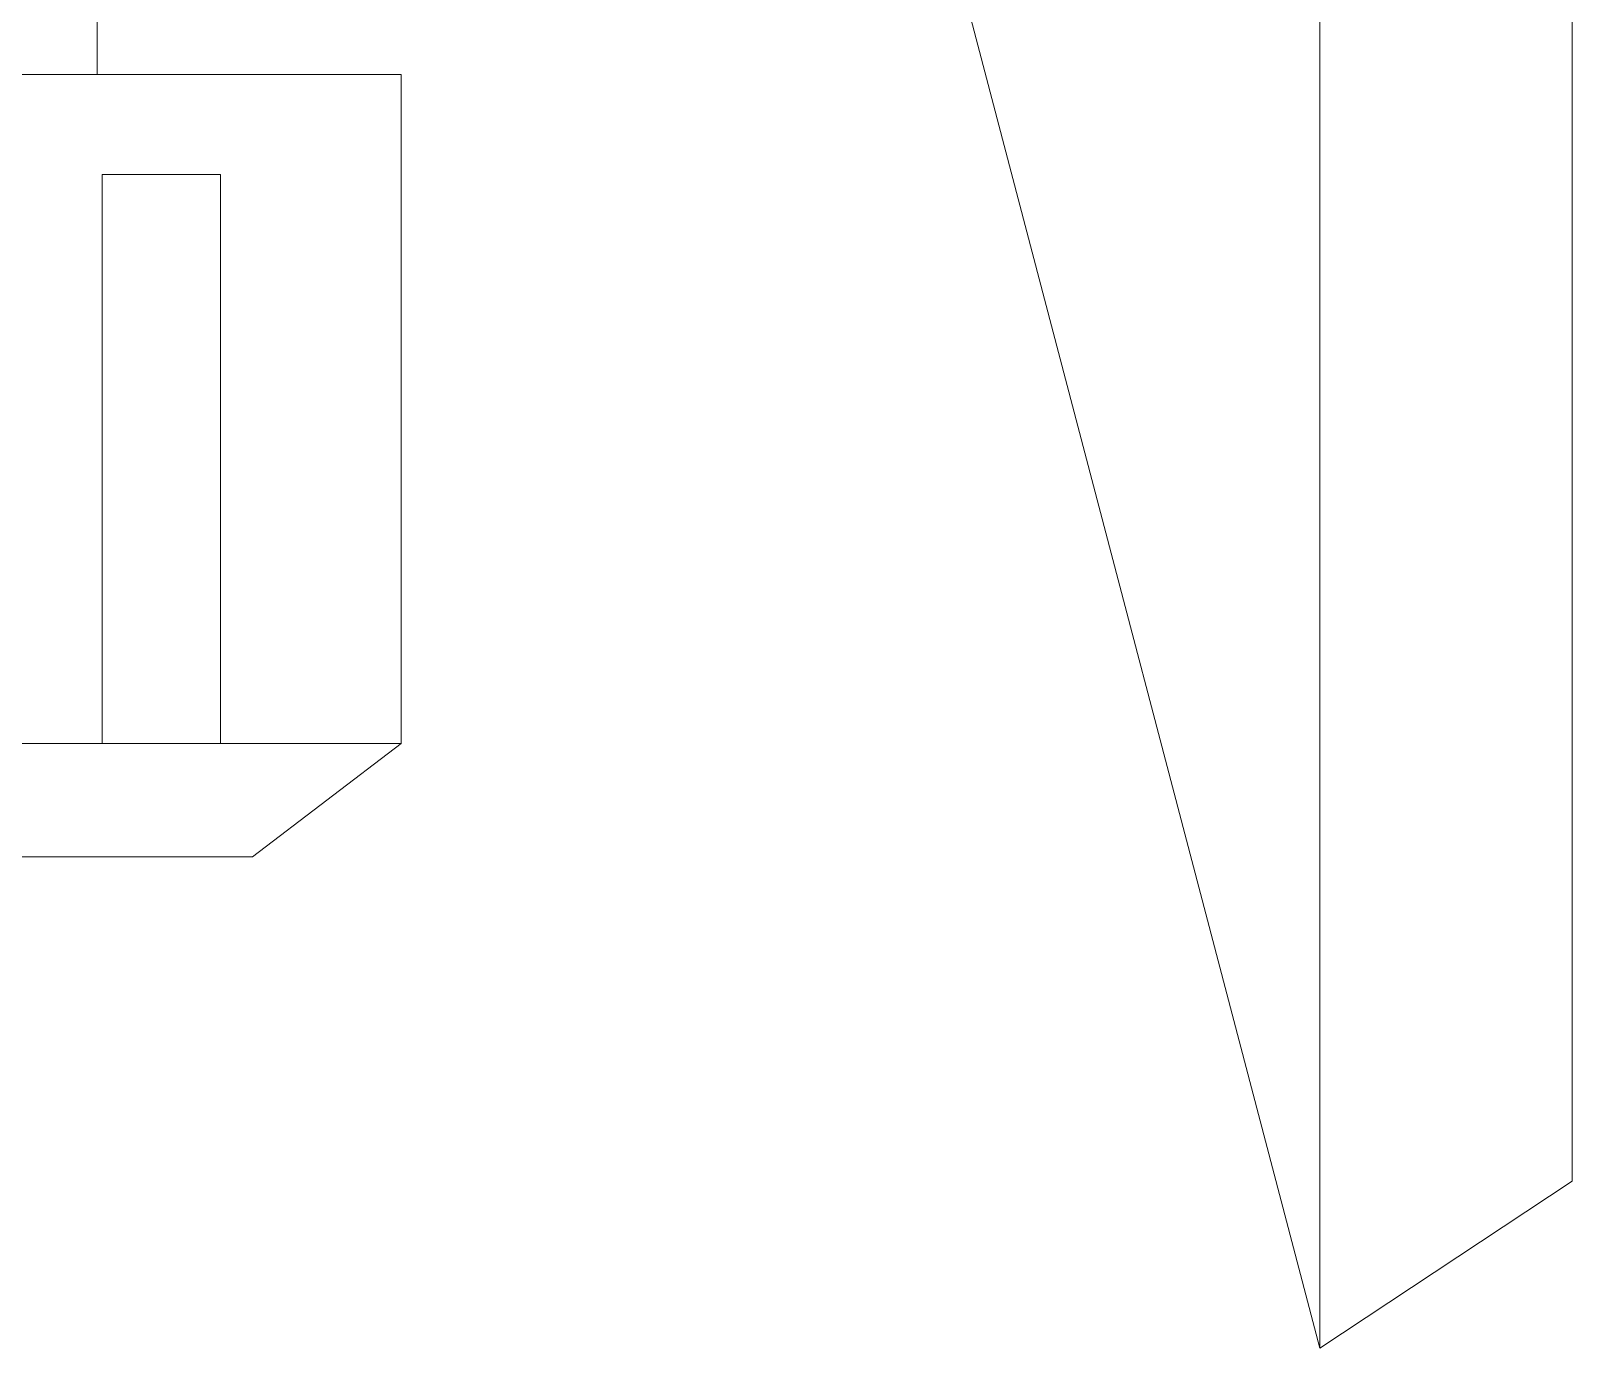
# Model space of a CAD drawing. Header units: millimetres. Extents: x 3795014 to 4300160, y 3869364 to 4016788.
# Drawn here: x 4229009.7 to 4229086.9, y 3923534.5 to 3923600.5 of the extents above; entities that cross this region are included whole.
import ezdxf

# ---------------------------------------------------------------- set-up
doc = ezdxf.new("R2010")
doc.units = ezdxf.units.MM
doc.layers.add('Дополнительная', color=7, linetype='Continuous', lineweight=18)

msp = doc.modelspace()

# ---------------------------------------------------------------- linework, layer by layer
at = {"layer": 'Дополнительная'}
for p, q in [((4229074.3, 3923666.921, 0), (4229074.3, 3923534.494, 0)), ((4229053.848, 3923612.428, 0), (4229074.3, 3923534.494, 0)), ((4229013.042, 3923598.323, 0), (4229013.042, 3923605.304, 0)), ((4229086.937, 3923605.304, 0), (4229086.937, 3923542.864, 0)), ((4229028.272, 3923598.323, 0), (4228910.941, 3923598.323, 0)), ((4229028.272, 3923564.79, 0), (4229028.272, 3923598.323, 0)), ((4229013.299, 3923593.315, 0), (4229019.231, 3923593.315, 0)), ((4229013.299, 3923564.79, 0), (4229013.299, 3923593.315, 0)), ((4229019.231, 3923593.315, 0), (4229019.231, 3923564.79, 0)), ((4228910.941, 3923564.79, 0), (4229028.272, 3923564.79, 0)), ((4228910.941, 3923564.79, 0), (4229028.272, 3923564.79, 0)), ((4229028.272, 3923564.79, 0), (4229020.833, 3923559.109, 0)), ((4228969.606, 3923559.109, 0), (4229020.833, 3923559.109, 0)), ((4229074.3, 3923534.494, 0), (4229086.937, 3923542.864, 0))]:
    msp.add_line(p, q, dxfattribs=at)

doc.saveas('drawing.dxf')
